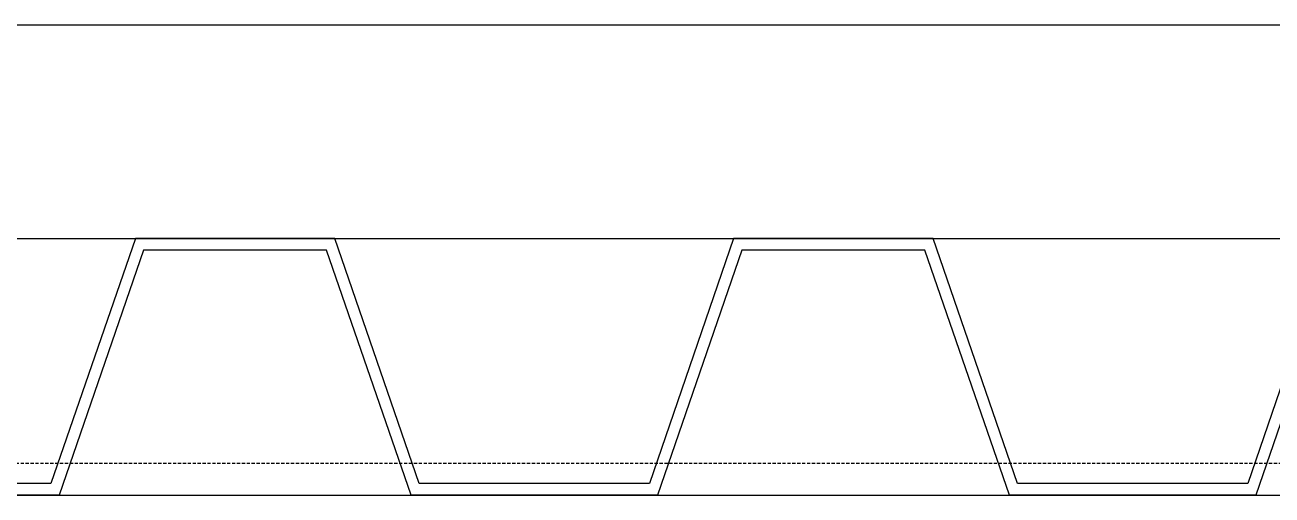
# Model space of a CAD drawing. Header units: millimetres. Extents: x 5544 to 245194, y -610088 to 30375.
# Drawn here: x 69416 to 70000, y -2770 to -2550 of the extents above; entities that cross this region are included whole.
import ezdxf

# ---------------------------------------------------------------- set-up
doc = ezdxf.new("R2010")
doc.units = ezdxf.units.MM
doc.linetypes.add('HID', pattern=[2.3, 1.5, -0.8])
for name, color, linetype in [('A-CEN', 22, 'Continuous'), ('A-SECT-DRBD', 4, 'Continuous'), ('A-ST-CONC', 2, 'Continuous'), ('FIN-4', 4, 'Continuous'), ('HID', 7, 'HID'), ('주단면도-1$0$A-ST-CONC', 2, 'Continuous')]:
    doc.layers.add(name, color=color, linetype=linetype)

msp = doc.modelspace()

# ---------------------------------------------------------------- linework, layer by layer
at = {"layer": 'A-CEN'}
msp.add_line((64878.66, -2550.37), (74404.73, -2550.37), dxfattribs=at)
at = {"layer": 'A-SECT-DRBD'}
for points in [[(70836.95, -2741.26), (70828.79, -2765.03), (70720.99, -2765.03), (70681.49, -2650.37), (70588.16, -2650.37), (70548.66, -2765.03), (70440.86, -2765.03), (70401.49, -2650.37), (70308.16, -2650.37), (70268.66, -2765.03), (70160.9, -2765.03), (70121.49, -2650.37), (70028.15, -2650.37), (69988.74, -2765.03), (69880.98, -2765.03), (69841.49, -2650.37), (69748.15, -2650.37), (69708.78, -2765.03), (69600.98, -2765.03), (69561.49, -2650.37), (69468.15, -2650.37), (69428.66, -2765.03), (69320.86, -2765.03)], [(70836.95, -2757.68), (70832.59, -2770.37), (70717.18, -2770.37), (70677.69, -2655.7), (70591.96, -2655.7), (70552.46, -2770.37), (70437.05, -2770.37), (70397.68, -2655.7), (70311.96, -2655.7), (70272.46, -2770.37), (70157.1, -2770.37), (70117.68, -2655.7), (70031.96, -2655.7), (69992.54, -2770.37), (69877.18, -2770.37), (69837.68, -2655.7), (69751.96, -2655.7), (69712.59, -2770.37), (69597.18, -2770.37), (69557.68, -2655.7), (69471.96, -2655.7), (69432.46, -2770.37), (69317.05, -2770.37)]]:
    msp.add_lwpolyline(points, dxfattribs=at)
at = {"layer": 'A-ST-CONC'}
msp.add_line((66851.49, -2770.37), (69651.49, -2770.37), dxfattribs=at)
at = {"layer": 'FIN-4'}
for p, q in [((69151.94, -2550.37), (72601.49, -2550.37)), ((69151.94, -2650.37), (72601.49, -2650.37))]:
    msp.add_line(p, q, dxfattribs=at)
at = {"layer": 'HID', "color": 8}
msp.add_line((68701.49, -2755.37), (72586.49, -2755.37), dxfattribs=at)
at = {"layer": '주단면도-1$0$A-ST-CONC'}
msp.add_line((66851.49, -2770.37), (72601.49, -2770.37), dxfattribs=at)

doc.saveas('drawing.dxf')
